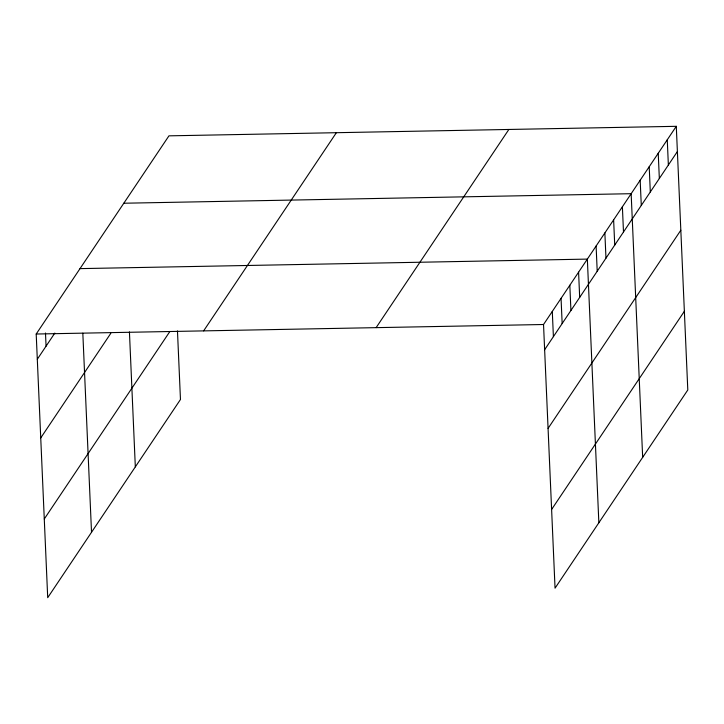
<?xml version="1.0" encoding="UTF-8"?>
<svg xmlns="http://www.w3.org/2000/svg" width="724" height="724" viewBox="0 0 724 724"><rect width="100%" height="100%" fill="white"/><g stroke="black" fill="none" stroke-linecap="round" stroke-linejoin="round"><path stroke-width="1.09" d="M177.47 330.931L180.466 399.494L47.712 597.68L36.2 334.026L168.954 135.84L676.288 126.32L687.8 389.974L555.046 588.159L543.534 324.506L676.288 126.32M37.304 359.24L54.825 333.085M40.734 437.93L110.826 333.284M44.273 518.999L169.805 331.592M203.625 330.886L336.37 132.7M376.118 327.646L508.872 129.46M544.638 349.719L677.393 151.533M548.068 428.409L680.822 230.223M551.607 509.479L684.361 311.293M123.813 203.227L631.156 193.697L642.668 457.36M80.011 268.622L587.345 259.102L598.857 522.755M36.2 334.026L543.534 324.506M667.266 139.795L668.361 165.009M658.234 153.271L659.338 178.493M649.211 166.746L650.306 191.969M640.179 180.222L641.283 205.444M622.387 206.783L623.491 231.997M613.626 219.861L614.73 245.083M604.866 232.938L605.97 258.16M596.105 246.024L597.21 271.238M578.585 272.179L579.68 297.401M569.824 285.265L570.919 310.478M561.055 298.342L562.159 323.565M552.294 311.42L553.398 336.642M129.433 331.9L135.325 466.88M82.826 333.185L91.523 532.285M45.485 333.004L46.065 346.163"/></g></svg>
